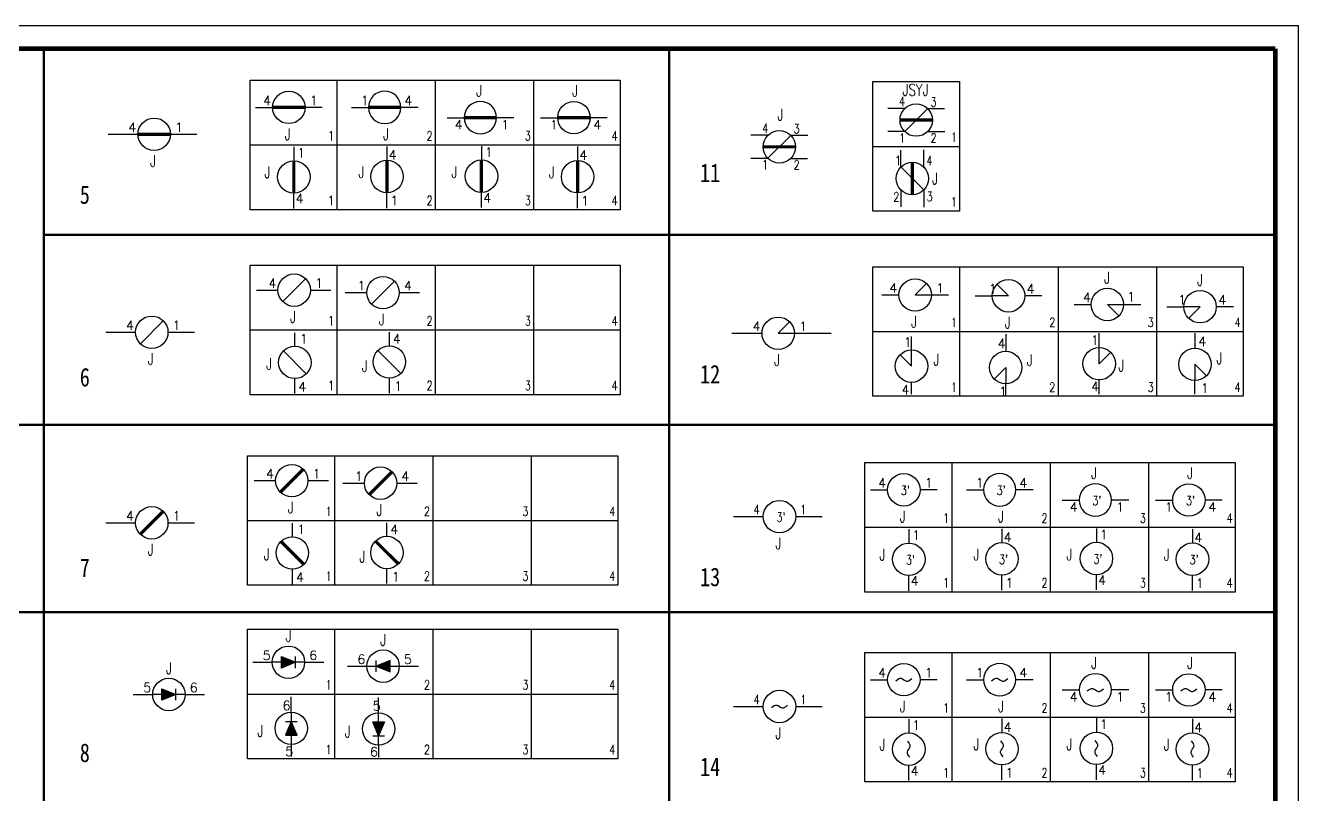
# Model space of a CAD drawing. Extents: x 3230 to 3738, y 3535 to 3831.
# Drawn here: x 3463.1 to 3738, y 3665.5 to 3831.5 of the extents above; entities that cross this region are included whole.
import ezdxf
from ezdxf.enums import TextEntityAlignment as Align

# ---------------------------------------------------------------- set-up
doc = ezdxf.new("R2010")
doc.units = 0
doc.header["$LTSCALE"] = 10
doc.header["$MEASUREMENT"] = 0
doc.layers.get('0').update_dxf_attribs({"linetype": 'CONTINUOUS'})
doc.layers.add('1', color=1, linetype='CONTINUOUS')
doc.styles.get("Standard").update_dxf_attribs({"font": 'txt', "bigfont": 'hz'})
doc.styles.add('宋体', font='SimSun.ttf', dxfattribs={"width": 0.8})

# ---------------------------------------------------------------- blocks, each defined once
blk = doc.blocks.new('A$C1C362DB0')
at = {"color": 3}
blk.add_lwpolyline([(0.4, 4, 0, 0, 0), (0.4, 3, 0.8, 0, 0), (0.4, 0, 0, 0, 0)], format="xyseb", dxfattribs=at)
blk = doc.blocks.new('A$C1F6A1087')
at = {"lineweight": -3}
blk.add_hatch(color=1, dxfattribs=at).paths.add_polyline_path([(6.64, 4.59), (5.39, 7.59), (7.89, 7.59)])
for p, q in [((6.64, 9.59), (6.64, 12.88)), ((6.64, 2.59), (6.64, 0))]:
    blk.add_line(p, q, dxfattribs=at)
at = {"color": 1, "lineweight": 30}
for p, q in [((6.64, 2.59), (6.64, 9.59)), ((6.64, 4.59), (5.39, 7.59)), ((5.39, 7.59), (7.89, 7.59)), ((7.89, 7.59), (6.64, 4.59)), ((5.39, 4.59), (7.89, 4.59))]:
    blk.add_line(p, q, dxfattribs=at)
at = {"lineweight": 30}
blk.add_circle((6.64, 6.09), 3.5, dxfattribs=at)
at = {"color": 7, "lineweight": -3, "xscale": -1}
blk.add_blockref('A$C1C362DB0', (11.5, 0.65), dxfattribs=at)
at = {"lineweight": -3}
for tag, p in [('1', (5.36, 10.07)), ('4', (4.78, 0.18))]:
    blk.add_attdef(tag, p, '', height=2, dxfattribs=at)
at = {"color": 3, "lineweight": -3, "width": 0.75}
blk.add_attdef('J', text='', height=2.5, dxfattribs=at).set_placement((0.63, 5.51), align=Align.MIDDLE)
blk = doc.blocks.new('A$C39F06C95')
at = {"lineweight": -3}
blk.add_hatch(color=1, dxfattribs=at).paths.add_polyline_path([(6.64, 7.59), (5.39, 4.59), (7.89, 4.59)])
for p, q in [((6.64, 9.59), (6.64, 12.88)), ((6.64, 2.59), (6.64, 0))]:
    blk.add_line(p, q, dxfattribs=at)
at = {"color": 1, "lineweight": 30}
for p, q in [((6.64, 9.59), (6.64, 2.59)), ((6.64, 7.59), (5.39, 4.59)), ((5.39, 7.59), (7.89, 7.59)), ((7.89, 4.59), (6.64, 7.59)), ((5.39, 4.59), (7.89, 4.59))]:
    blk.add_line(p, q, dxfattribs=at)
at = {"lineweight": 30}
blk.add_circle((6.64, 6.09), 3.5, dxfattribs=at)
at = {"color": 7, "lineweight": -3, "xscale": -1, "rotation": 180}
blk.add_blockref('A$C1C362DB0', (10.94, 4.42), dxfattribs=at)
at = {"lineweight": -3}
for tag, p in [('4', (4.78, 10.01)), ('1', (5.36, 0.11))]:
    blk.add_attdef(tag, p, '', height=2, dxfattribs=at)
at = {"color": 3, "lineweight": -3, "width": 0.75}
blk.add_attdef('J', text='', height=2.5, dxfattribs=at).set_placement((0.63, 5.51), align=Align.MIDDLE)
blk = doc.blocks.new('A$C71CB712E')
at = {"lineweight": -3}
blk.add_hatch(color=1, dxfattribs=at).paths.add_polyline_path([(6.18, 5.45), (9.18, 4.2), (9.18, 6.7)])
at = {"color": 1, "lineweight": 30}
for p, q in [((9.18, 6.7), (6.18, 5.45)), ((6.18, 4.2), (6.18, 6.7)), ((9.18, 4.2), (9.18, 6.7)), ((4.18, 5.45), (11.18, 5.45)), ((6.18, 5.45), (9.18, 4.2))]:
    blk.add_line(p, q, dxfattribs=at)
at = {"lineweight": -3}
for p, q in [((0, 5.45), (4.18, 5.45)), ((11.18, 5.45), (15.35, 5.45))]:
    blk.add_line(p, q, dxfattribs=at)
at = {"lineweight": 30}
blk.add_circle((7.68, 5.45), 3.5, dxfattribs=at)
at = {"color": 7, "lineweight": -3, "xscale": -1, "rotation": 180}
blk.add_blockref('A$C1C362DB0', (12.18, 4), dxfattribs=at)
at = {"color": 3, "lineweight": -3, "width": 0.75}
blk.add_attdef('J', text='', height=2.5, dxfattribs=at).set_placement((7.7, 11.09), align=Align.MIDDLE)
at = {"lineweight": -3}
for tag, p in [('1', (2.13, 5.95)), ('4', (12.18, 5.95))]:
    blk.add_attdef(tag, p, '', height=2, dxfattribs=at)
blk = doc.blocks.new('A$C1274394D')
at = {"lineweight": -3}
blk.add_hatch(color=1, dxfattribs=at).paths.add_polyline_path([(9.18, 5.45), (6.18, 4.2), (6.18, 6.7)])
at = {"color": 1, "lineweight": 30}
for p, q in [((6.18, 4.2), (6.18, 6.7)), ((6.18, 6.7), (9.18, 5.45)), ((9.18, 4.2), (9.18, 6.7)), ((11.18, 5.45), (4.18, 5.45)), ((9.18, 5.45), (6.18, 4.2))]:
    blk.add_line(p, q, dxfattribs=at)
at = {"lineweight": -3}
for p, q in [((0, 5.45), (4.18, 5.45)), ((11.18, 5.45), (15.35, 5.45))]:
    blk.add_line(p, q, dxfattribs=at)
at = {"lineweight": 30}
blk.add_circle((7.68, 5.45), 3.5, dxfattribs=at)
at = {"color": 7, "lineweight": -3, "xscale": -1, "rotation": 180}
blk.add_blockref('A$C1C362DB0', (12.18, 4), dxfattribs=at)
at = {"color": 3, "lineweight": -3, "width": 0.75}
blk.add_attdef('J', text='', height=2.5, dxfattribs=at).set_placement((7.7, 11.09), align=Align.MIDDLE)
at = {"lineweight": -3}
for tag, p in [('1', (2.13, 5.95)), ('4', (12.18, 5.95))]:
    blk.add_attdef(tag, p, '', height=2, dxfattribs=at)
blk = doc.blocks.new('A$C70444355')
at = {"color": 1, "lineweight": 30}
for q in [(9.56, 9.41), (10.69, 7.04)]:
    blk.add_line((7.19, 7.04), q, dxfattribs=at)
at = {"lineweight": -3}
blk.add_line((0, 7.04), (3.69, 7.04), dxfattribs=at)
at = {"color": 7, "lineweight": -3}
blk.add_line((10.69, 7.04), (14.38, 7.04), dxfattribs=at)
at = {"lineweight": 30}
blk.add_circle((7.19, 7.04), 3.5, dxfattribs=at)
at = {"lineweight": -3}
for tag, p in [('4', (1.64, 7.54)), ('1', (11.69, 7.54))]:
    blk.add_attdef(tag, p, '', height=2, dxfattribs=at)
at = {"color": 3, "lineweight": -3, "width": 0.75}
blk.add_attdef('J', text='', height=2.5, dxfattribs=at).set_placement((6.93, 1.25), align=Align.MIDDLE)
blk = doc.blocks.new('A$C7B975CE1')
at = {"color": 1, "lineweight": 30}
for q in [(4.82, 9.41), (3.69, 7.04)]:
    blk.add_line((7.19, 7.04), q, dxfattribs=at)
at = {"lineweight": -3}
for p, q in [((0, 7.04), (3.69, 7.04)), ((14.38, 7.04), (10.69, 7.04))]:
    blk.add_line(p, q, dxfattribs=at)
at = {"lineweight": 30}
blk.add_circle((7.19, 7.04), 3.5, dxfattribs=at)
at = {"lineweight": -3}
for tag, p in [('1', (2.9, 7.54)), ('4', (11.14, 7.54))]:
    blk.add_attdef(tag, p, '', height=2, dxfattribs=at)
at = {"color": 3, "lineweight": -3, "width": 0.75}
blk.add_attdef('J', text='', height=2.5, dxfattribs=at).set_placement((7.03, 1.25), align=Align.MIDDLE)
blk = doc.blocks.new('A$C7F805620')
at = {"lineweight": -3}
blk.add_line((0, 3.5), (3.69, 3.5), dxfattribs=at)
at = {"color": 1, "lineweight": 30}
for q in [(10.69, 3.5), (9.56, 1.13)]:
    blk.add_line((7.19, 3.5), q, dxfattribs=at)
at = {"color": 7, "lineweight": -3}
blk.add_line((10.69, 3.5), (14.38, 3.5), dxfattribs=at)
at = {"lineweight": 30}
blk.add_circle((7.19, 3.5), 3.5, dxfattribs=at)
at = {"color": 3, "lineweight": -3, "width": 0.75}
blk.add_attdef('J', text='', height=2.5, dxfattribs=at).set_placement((7.1, 9.29), align=Align.MIDDLE)
at = {"lineweight": -3}
for tag, p in [('4', (1.94, 4.03)), ('1', (11.46, 4.17))]:
    blk.add_attdef(tag, p, '', height=2, dxfattribs=at)
blk = doc.blocks.new('A$C20FA75AE')
at = {"lineweight": -3}
for p, q in [((0, 3.5), (3.69, 3.5)), ((14.38, 3.5), (10.69, 3.5))]:
    blk.add_line(p, q, dxfattribs=at)
at = {"color": 1, "lineweight": 30}
for q in [(3.69, 3.5), (4.82, 1.13)]:
    blk.add_line((7.19, 3.5), q, dxfattribs=at)
at = {"lineweight": 30}
blk.add_circle((7.19, 3.5), 3.5, dxfattribs=at)
at = {"color": 3, "lineweight": -3, "width": 0.75}
blk.add_attdef('J', text='', height=2.5, dxfattribs=at).set_placement((7.2, 9.29), align=Align.MIDDLE)
at = {"lineweight": -3}
for tag, p in [('1', (2.44, 4.02)), ('4', (11.14, 4))]:
    blk.add_attdef(tag, p, '', height=2, dxfattribs=at)
blk = doc.blocks.new('A$C33787359')
at = {"color": 7, "lineweight": -3}
blk.add_line((3.5, 9.58), (3.5, 12.46), dxfattribs=at)
at = {"color": 1, "lineweight": 30}
for q in [(1.13, 8.45), (3.5, 9.58)]:
    blk.add_line((3.5, 6.08), q, dxfattribs=at)
at = {"lineweight": -3}
blk.add_line((3.5, 0.06), (3.5, 2.58), dxfattribs=at)
at = {"lineweight": 30}
blk.add_circle((3.5, 6.08), 3.5, dxfattribs=at)
at = {"lineweight": -3}
for tag, p in [('1', (1.81, 10.27)), ('4', (1.34, 0))]:
    blk.add_attdef(tag, p, '', height=2, dxfattribs=at)
at = {"color": 3, "lineweight": -3, "width": 0.75}
blk.add_attdef('J', text='', height=2.5, dxfattribs=at).set_placement((8.22, 6.22), align=Align.MIDDLE)
blk = doc.blocks.new('A$C013003AB')
at = {"lineweight": -3}
for p, q in [((3.5, 13.39), (3.5, 9.7)), ((3.5, 0.22), (3.5, 2.7))]:
    blk.add_line(p, q, dxfattribs=at)
at = {"color": 1, "lineweight": 30}
for q in [(1.13, 3.83), (3.5, 2.7)]:
    blk.add_line((3.5, 6.2), q, dxfattribs=at)
at = {"lineweight": 30}
blk.add_circle((3.5, 6.2), 3.5, dxfattribs=at)
at = {"lineweight": -3}
for tag, p in [('4', (1.78, 10.39)), ('1', (2.07, 0))]:
    blk.add_attdef(tag, p, '', height=2, dxfattribs=at)
at = {"color": 3, "lineweight": -3, "width": 0.75}
blk.add_attdef('J', text='', height=2.5, dxfattribs=at).set_placement((8.05, 6.54), align=Align.MIDDLE)
blk = doc.blocks.new('A$C7AE7511A')
at = {"color": 7, "lineweight": -3}
blk.add_line((3.5, 10.07), (3.5, 13.16), dxfattribs=at)
at = {"color": 1, "lineweight": 30}
for q in [(3.5, 10.07), (5.87, 8.94)]:
    blk.add_line((3.5, 6.57), q, dxfattribs=at)
at = {"lineweight": -3}
blk.add_line((3.5, 0), (3.5, 3.07), dxfattribs=at)
at = {"lineweight": 30}
blk.add_circle((3.5, 6.57), 3.5, dxfattribs=at)
at = {"lineweight": -3}
for tag, p in [('1', (1.72, 10.65)), ('4', (1.77, 0.65))]:
    blk.add_attdef(tag, p, '', height=2, dxfattribs=at)
at = {"color": 3, "lineweight": -3, "width": 0.75}
blk.add_attdef('J', text='', height=2.5, dxfattribs=at).set_placement((8.27, 6.17), align=Align.MIDDLE)
blk = doc.blocks.new('A$C32F85769')
at = {"lineweight": -3}
for p, q in [((3.5, 13.22), (3.5, 9.96)), ((3.5, 0), (3.5, 2.96))]:
    blk.add_line(p, q, dxfattribs=at)
at = {"color": 1, "lineweight": 30}
for q in [(5.87, 4.09), (3.5, 2.96)]:
    blk.add_line((3.5, 6.46), q, dxfattribs=at)
at = {"lineweight": 30}
blk.add_circle((3.5, 6.46), 3.5, dxfattribs=at)
at = {"lineweight": -3}
for tag, p in [('4', (4.22, 10.41)), ('1', (4.75, 0.33))]:
    blk.add_attdef(tag, p, '', height=2, dxfattribs=at)
at = {"color": 3, "lineweight": -3, "width": 0.75}
blk.add_attdef('J', text='', height=2.5, dxfattribs=at).set_placement((8.14, 6.52), align=Align.MIDDLE)
blk = doc.blocks.new('A$C69E449BE')
at = {"lineweight": -3}
for p, q in [((0, 7.04), (3.69, 7.04)), ((14.38, 7.04), (10.69, 7.04))]:
    blk.add_line(p, q, dxfattribs=at)
at = {"lineweight": 30}
blk.add_circle((7.19, 7.04), 3.5, dxfattribs=at)
at = {"lineweight": -3}
for tag, p in [('4', (1.64, 7.54)), ('1', (11.69, 7.54))]:
    blk.add_attdef(tag, p, '', height=2, dxfattribs=at)
at = {"color": 3, "lineweight": -3, "width": 0.75}
blk.add_attdef('ZDJ', text='', height=2.5, dxfattribs=at).set_placement((6.93, 1.25), align=Align.MIDDLE)
blk = doc.blocks.new('A$C65A67B31')
at = {"lineweight": -3}
for p, q in [((5.67, 13.29), (5.67, 10.29)), ((5.67, 0), (5.67, 3.29))]:
    blk.add_line(p, q, dxfattribs=at)
at = {"lineweight": 30}
blk.add_circle((5.67, 6.79), 3.5, dxfattribs=at)
at = {"color": 7, "lineweight": -3}
blk.add_blockref('A$C1C362DB0', (10.71, 4.32), dxfattribs=at)
at = {"lineweight": -3}
for tag, p in [('1', (6.41, 11)), ('4', (6.05, 1.13))]:
    blk.add_attdef(tag, p, '', height=2, dxfattribs=at)
at = {"color": 3, "lineweight": -3, "width": 0.75}
blk.add_attdef('J', text='', height=2.5, dxfattribs=at).set_placement((0.62, 6.53), align=Align.MIDDLE)
blk = doc.blocks.new('A$C46B970D7')
at = {"lineweight": -3}
for p, q in [((5.52, 13.29), (5.52, 10.29)), ((5.52, 0), (5.52, 3.29))]:
    blk.add_line(p, q, dxfattribs=at)
at = {"lineweight": 30}
blk.add_circle((5.52, 6.79), 3.5, dxfattribs=at)
at = {"color": 7, "lineweight": -3}
blk.add_blockref('A$C1C362DB0', (10.57, 4.32), dxfattribs=at)
at = {"lineweight": -3}
for tag, p in [('4', (5.9, 10.46)), ('1', (6.27, 0.59))]:
    blk.add_attdef(tag, p, '', height=2, dxfattribs=at)
at = {"color": 3, "lineweight": -3, "width": 0.75}
blk.add_attdef('J', text='', height=2.5, dxfattribs=at).set_placement((0.62, 6.48), align=Align.MIDDLE)
blk = doc.blocks.new('A$C3E7F57AD')
at = {"lineweight": -3}
for p, q in [((5.82, 13.29), (5.82, 10.29)), ((5.82, 0), (5.82, 3.29))]:
    blk.add_line(p, q, dxfattribs=at)
at = {"lineweight": 30}
blk.add_circle((5.82, 6.79), 3.5, dxfattribs=at)
at = {"color": 7, "lineweight": -3, "xscale": -1, "rotation": 180}
blk.add_blockref('A$C1C362DB0', (10.86, 9.26), dxfattribs=at)
at = {"lineweight": -3}
for tag, p in [('1', (6.56, 11)), ('4', (6.19, 1.13))]:
    blk.add_attdef(tag, p, '', height=2, dxfattribs=at)
at = {"color": 3, "lineweight": -3, "width": 0.75}
blk.add_attdef('J', text='', height=2.5, dxfattribs=at).set_placement((0.62, 6.41), align=Align.MIDDLE)
blk = doc.blocks.new('A$C13266363')
at = {"lineweight": -3}
for p, q in [((5.58, 13.29), (5.58, 10.29)), ((5.58, 0), (5.58, 3.29))]:
    blk.add_line(p, q, dxfattribs=at)
at = {"lineweight": 30}
blk.add_circle((5.58, 6.79), 3.5, dxfattribs=at)
at = {"color": 7, "lineweight": -3, "xscale": -1, "rotation": 180}
blk.add_blockref('A$C1C362DB0', (10.62, 9.26), dxfattribs=at)
at = {"lineweight": -3}
for tag, p in [('4', (5.96, 10.46)), ('1', (6.32, 0.59))]:
    blk.add_attdef(tag, p, '', height=2, dxfattribs=at)
at = {"color": 3, "lineweight": -3, "width": 0.75}
blk.add_attdef('J', text='', height=2.5, dxfattribs=at).set_placement((0.63, 6.47), align=Align.MIDDLE)

msp = doc.modelspace()

# ---------------------------------------------------------------- hatches: boundary and pattern name
at = {"lineweight": -3}
msp.add_hatch(color=1, dxfattribs=at).paths.add_polyline_path([(3495.52, 3687.11), (3492.52, 3685.86), (3492.52, 3688.36)])

# ---------------------------------------------------------------- linework, layer by layer
for p, q in [((3229.9, 3831.45), (3737.96, 3831.45)), ((3737.96, 3535.08), (3737.96, 3831.45)), ((3653, 3813.54), (3649.27, 3813.54)), ((3657.79, 3813.54), (3661.52, 3813.54)), ((3480.92, 3807.98), (3487.34, 3807.98)), ((3494.34, 3807.98), (3500.06, 3807.98)), ((3623.39, 3807.77), (3619.68, 3807.77)), ((3628.27, 3807.77), (3631.98, 3807.77)), ((3652.95, 3808.54), (3649.25, 3808.54)), ((3657.84, 3808.54), (3661.55, 3808.54)), ((3623.43, 3802.77), (3619.7, 3802.77)), ((3628.23, 3802.77), (3631.96, 3802.77)), ((3652.06, 3800.83), (3652.06, 3804.56)), ((3657.06, 3800.88), (3657.06, 3804.59)), ((3652.06, 3796.04), (3652.06, 3792.31)), ((3657.06, 3795.99), (3657.06, 3792.28)), ((3512.94, 3774.35), (3517.58, 3774.35)), ((3524.58, 3774.35), (3528.98, 3774.35)), ((3532.12, 3773.81), (3536.76, 3773.81)), ((3543.76, 3773.81), (3548.16, 3773.81)), ((3480.41, 3765.26), (3486.83, 3765.26)), ((3493.83, 3765.26), (3499.55, 3765.26)), ((3521.22, 3762.25), (3521.22, 3765.16)), ((3541.63, 3762.35), (3541.63, 3765.26)), ((3615.6, 3765.04), (3622.1, 3765.04)), ((3629.1, 3765.04), (3637.02, 3765.04)), ((3541.63, 3752.15), (3541.63, 3755.35)), ((3521.22, 3752.05), (3521.22, 3755.25)), ((3512.42, 3733.24), (3517.06, 3733.24)), ((3524.06, 3733.24), (3528.46, 3733.24)), ((3531.59, 3732.7), (3536.23, 3732.7)), ((3543.23, 3732.7), (3547.63, 3732.7)), ((3615.95, 3725.49), (3622.37, 3725.49)), ((3629.37, 3725.49), (3635.09, 3725.49)), ((3480.41, 3724.15), (3486.83, 3724.15)), ((3493.83, 3724.15), (3499.55, 3724.15)), ((3520.69, 3721.14), (3520.69, 3724.05)), ((3541.1, 3721.24), (3541.1, 3724.15)), ((3520.69, 3710.94), (3520.69, 3714.14)), ((3541.1, 3711.04), (3541.1, 3714.24)), ((3486.34, 3687.11), (3490.52, 3687.11)), ((3497.52, 3687.11), (3501.69, 3687.11)), ((3615.95, 3684.52), (3622.37, 3684.52)), ((3629.37, 3684.52), (3635.09, 3684.52))]:
    msp.add_line(p, q, dxfattribs=at)
at = {"color": 7, "lineweight": -3}
for p, q in [((3530.28, 3819.65), (3530.28, 3791.7)), ((3551.52, 3819.65), (3551.52, 3791.7)), ((3572.76, 3819.65), (3572.76, 3791.7)), ((3664.78, 3819.34), (3664.78, 3791.4)), ((3511.54, 3805.67), (3591.5, 3805.67)), ((3646.04, 3805.37), (3664.78, 3805.37)), ((3530.28, 3779.73), (3530.28, 3751.78)), ((3551.52, 3779.73), (3551.52, 3751.78)), ((3572.76, 3779.73), (3572.76, 3751.78)), ((3664.78, 3779.39), (3664.78, 3751.44)), ((3686.02, 3779.39), (3686.02, 3751.44)), ((3707.26, 3779.39), (3707.26, 3751.44)), ((3511.54, 3765.75), (3591.5, 3765.75)), ((3646.04, 3765.42), (3726, 3765.42)), ((3529.75, 3738.62), (3529.75, 3710.67)), ((3550.99, 3738.62), (3550.99, 3710.67)), ((3572.23, 3738.62), (3572.23, 3710.67)), ((3663.08, 3737.15), (3663.08, 3709.21)), ((3684.32, 3737.15), (3684.32, 3709.21)), ((3705.56, 3737.15), (3705.56, 3709.21)), ((3511.02, 3724.64), (3590.97, 3724.64)), ((3644.34, 3723.18), (3724.3, 3723.18)), ((3529.75, 3701.18), (3529.75, 3673.23)), ((3550.99, 3701.18), (3550.99, 3673.23)), ((3572.23, 3701.18), (3572.23, 3673.23)), ((3663.08, 3696.18), (3663.08, 3668.24)), ((3684.32, 3696.18), (3684.32, 3668.24)), ((3705.56, 3696.18), (3705.56, 3668.24)), ((3511.02, 3687.21), (3590.97, 3687.21)), ((3644.34, 3682.21), (3724.3, 3682.21))]:
    msp.add_line(p, q, dxfattribs=at)
at = {"color": 1, "lineweight": 30}
for p, q in [((3652.93, 3808.57), (3657.88, 3813.52)), ((3623.36, 3802.79), (3628.31, 3807.74)), ((3652.08, 3800.92), (3657.03, 3795.97)), ((3518.61, 3771.88), (3523.56, 3776.83)), ((3537.78, 3771.34), (3542.73, 3776.29)), ((3487.86, 3762.79), (3492.81, 3767.74)), ((3625.6, 3765.04), (3627.96, 3767.41)), ((3625.6, 3765.04), (3629.1, 3765.04)), ((3523.69, 3756.28), (3518.74, 3761.23)), ((3544.1, 3756.38), (3539.15, 3761.33)), ((3518.08, 3730.77), (3523.03, 3735.72)), ((3537.26, 3730.22), (3542.21, 3735.17)), ((3487.86, 3721.68), (3492.81, 3726.63)), ((3523.17, 3715.17), (3518.22, 3720.12)), ((3543.57, 3715.27), (3538.62, 3720.21)), ((3497.52, 3687.11), (3490.52, 3687.11)), ((3492.52, 3688.36), (3495.52, 3687.11)), ((3492.52, 3685.86), (3492.52, 3688.36)), ((3495.52, 3687.11), (3492.52, 3685.86)), ((3495.52, 3685.86), (3495.52, 3688.36))]:
    msp.add_line(p, q, dxfattribs=at)
at = {"color": 7, "lineweight": 30}
for p, q in [((3658.9, 3811.04), (3651.9, 3811.04)), ((3629.34, 3805.26), (3622.34, 3805.26)), ((3654.56, 3794.94), (3654.56, 3801.94))]:
    msp.add_line(p, q, dxfattribs=at)
at = {"color": 7, "lineweight": -3}
for points, const_width in [([(3467, 3826.45), (3467, 3540.08)], 0.5), ([(3602.02, 3826.45), (3602.02, 3581.72)], 0.5), ([(3658.9, 3811.04), (3651.9, 3811.04)], 0.7), ([(3629.34, 3805.26), (3622.34, 3805.26)], 0.7), ([(3654.56, 3794.94), (3654.56, 3801.94)], 0.7), ([(3467, 3786.26), (3732.96, 3786.26)], 0.5), ([(3254.9, 3745.29), (3732.96, 3745.29)], 0.5), ([(3254.9, 3704.87), (3732.96, 3704.87)], 0.5)]:
    msp.add_lwpolyline(points, dxfattribs=dict(at, const_width=const_width))
for points in [[(3511.54, 3819.65), (3591.5, 3819.65), (3591.5, 3791.7), (3511.54, 3791.7)], [(3646.04, 3819.34), (3664.78, 3819.34), (3664.78, 3791.4), (3646.04, 3791.4)], [(3511.54, 3779.73), (3591.5, 3779.73), (3591.5, 3751.78), (3511.54, 3751.78)], [(3646.04, 3779.39), (3726, 3779.39), (3726, 3751.44), (3646.04, 3751.44)], [(3511.02, 3738.62), (3590.97, 3738.62), (3590.97, 3710.67), (3511.02, 3710.67)], [(3644.34, 3737.15), (3724.3, 3737.15), (3724.3, 3709.21), (3644.34, 3709.21)], [(3511.02, 3701.18), (3590.97, 3701.18), (3590.97, 3673.23), (3511.02, 3673.23)], [(3644.34, 3696.18), (3724.3, 3696.18), (3724.3, 3668.24), (3644.34, 3668.24)]]:
    msp.add_lwpolyline(points, close=True, dxfattribs=at)
at = {"color": 1, "lineweight": -3, "const_width": 0.7}
for points in [[(3523.43, 3813.77), (3516.43, 3813.77)], [(3544.13, 3813.77), (3537.13, 3813.77)], [(3564.79, 3811.55), (3557.79, 3811.55)], [(3584.98, 3811.55), (3577.98, 3811.55)], [(3494.34, 3807.98), (3487.34, 3807.98)], [(3521, 3802.27), (3521, 3795.27)], [(3541.13, 3802.37), (3541.13, 3795.37)], [(3561.51, 3802.44), (3561.51, 3795.44)], [(3582.27, 3802.31), (3582.27, 3795.31)], [(3518.08, 3730.77), (3523.03, 3735.72)], [(3537.26, 3730.22), (3542.21, 3735.17)], [(3487.86, 3721.68), (3492.81, 3726.63)], [(3523.17, 3715.17), (3518.22, 3720.12)], [(3543.57, 3715.27), (3538.62, 3720.21)]]:
    msp.add_lwpolyline(points, dxfattribs=at)
at = {"color": 3}
msp.add_lwpolyline([(3649.98, 3813.04, 0, 0, 0), (3649.98, 3812.04, 0.8, 0, 0), (3649.98, 3809.04, 0, 0, 0)], format="xyseb", dxfattribs=at)
at = {"color": 7, "lineweight": 30}
for centre in [(3655.4, 3811.04), (3625.84, 3805.26), (3654.56, 3798.44)]:
    msp.add_circle(centre, 3.5, dxfattribs=at)
at = {"lineweight": 30}
for centre in [(3490.84, 3807.98), (3521.08, 3774.35), (3540.26, 3773.81), (3490.33, 3765.26), (3625.6, 3765.04), (3521.22, 3758.75), (3541.63, 3758.85), (3520.56, 3733.24), (3539.73, 3732.7), (3625.87, 3725.49), (3490.33, 3724.15), (3520.69, 3717.64), (3541.1, 3717.74), (3494.02, 3687.11), (3625.87, 3684.52)]:
    msp.add_circle(centre, 3.5, dxfattribs=at)
at = {"color": 7, "lineweight": 30}
for points in [[(3650.97, 3690.08), (3652.15, 3690.61), (3653.31, 3690), (3654.46, 3690.56)], [(3671.67, 3690.08), (3672.86, 3690.61), (3674.02, 3690), (3675.17, 3690.56)], [(3692.33, 3687.86), (3693.52, 3688.39), (3694.68, 3687.77), (3695.83, 3688.33)], [(3712.52, 3687.86), (3713.71, 3688.39), (3714.87, 3687.77), (3716.02, 3688.33)], [(3624.12, 3684.29), (3625.3, 3684.82), (3626.46, 3684.21), (3627.61, 3684.77)], [(3654.03, 3673.55), (3653.5, 3674.74), (3654.12, 3675.9), (3653.56, 3677.05)], [(3674.15, 3673.65), (3673.62, 3674.83), (3674.24, 3675.99), (3673.68, 3677.14)], [(3694.54, 3673.72), (3694.01, 3674.9), (3694.62, 3676.06), (3694.06, 3677.21)], [(3715.3, 3673.59), (3714.77, 3674.77), (3715.39, 3675.93), (3714.83, 3677.08)]]:
    msp.add_spline(points, degree=3, dxfattribs=at)
at = {"layer": '1', "lineweight": -3, "const_width": 1}
for points in [[(3254.9, 3540.08), (3254.9, 3826.45), (3732.96, 3826.45)], [(3732.96, 3539.59), (3732.96, 3826.45)]]:
    msp.add_lwpolyline(points, dxfattribs=at)

# ---------------------------------------------------------------- block references
at = {"color": 7, "lineweight": -3}
ref = msp.add_blockref('A$C69E449BE', (3554.1, 3818.6), dxfattribs=dict(at, xscale=-1, rotation=180))
ref.add_attrib('ZDJ', 'J', dxfattribs={"color": 3, "lineweight": -3, "height": 2.5, "width": 0.75}).set_placement((3561.03, 3817.35), align=Align.MIDDLE)
ref.add_attrib('4', '4', (3555.74, 3809.05), dxfattribs={"lineweight": -3, "height": 2})
ref.add_attrib('1', '1', (3565.79, 3809.05), dxfattribs={"lineweight": -3, "height": 2})
ref = msp.add_blockref('A$C69E449BE', (3588.67, 3818.6), dxfattribs=dict(at, rotation=180))
ref.add_attrib('ZDJ', 'J', dxfattribs={"color": 3, "lineweight": -3, "height": 2.5, "width": 0.75}).set_placement((3581.74, 3817.35), align=Align.MIDDLE)
ref.add_attrib('4', '4', (3585.7, 3809.05), dxfattribs={"lineweight": -3, "height": 2})
ref.add_attrib('1', '1', (3576.31, 3809.05), dxfattribs={"lineweight": -3, "height": 2})
for p in [(3512.74, 3806.73), (3645.54, 3724.23), (3645.54, 3683.26)]:
    msp.add_blockref('A$C69E449BE', p, dxfattribs=at).add_auto_attribs({'ZDJ': 'J', '4': '4', '1': '1'})
ref = msp.add_blockref('A$C69E449BE', (3547.82, 3806.73), dxfattribs=dict(at, xscale=-1))
ref.add_attrib('ZDJ', 'J', dxfattribs={"color": 3, "lineweight": -3, "height": 2.5, "width": 0.75}).set_placement((3540.89, 3807.98), align=Align.MIDDLE)
ref.add_attrib('4', '4', (3544.84, 3814.27), dxfattribs={"lineweight": -3, "height": 2})
ref.add_attrib('1', '1', (3535.46, 3814.27), dxfattribs={"lineweight": -3, "height": 2})
at = {"color": 7, "lineweight": -3, "xscale": -1, "rotation": 180}
for p in [(3566.33, 3817.2), (3586.52, 3817.2), (3659.42, 3771.66), (3679.59, 3771.48), (3700.94, 3770.45), (3720.95, 3769.97), (3629.85, 3763.39), (3689.47, 3760.51), (3710.14, 3760.37), (3648.94, 3759.97), (3669.29, 3759.68), (3699.13, 3734.71), (3719.32, 3734.71), (3719.32, 3693.74), (3498.51, 3685.66)]:
    msp.add_blockref('A$C1C362DB0', p, dxfattribs=at)
at = {"color": 7, "lineweight": -3}
for p in [(3524.97, 3808.12), (3545.67, 3808.12), (3620.34, 3803.23), (3496.49, 3802.86), (3649.32, 3796.26), (3657.77, 3725.63), (3678.47, 3725.63), (3631.52, 3720.37), (3657.77, 3684.66), (3678.47, 3684.66), (3631.52, 3679.4)]:
    msp.add_blockref('A$C1C362DB0', p, dxfattribs=at)
at = {"color": 3, "lineweight": -3}
ref = msp.add_blockref('A$C65A67B31', (3515.33, 3791.98), dxfattribs=at)
ref.add_attrib('1', '1', (3521.75, 3802.98), dxfattribs={"lineweight": -3, "height": 2})
ref.add_attrib('4', '4', (3521.38, 3793.11), dxfattribs={"lineweight": -3, "height": 2})
ref.add_attrib('J', 'J', dxfattribs={"color": 3, "lineweight": -3, "height": 2.5, "width": 0.75}).set_placement((3515.96, 3798.51), align=Align.RIGHT)
ref = msp.add_blockref('A$C46B970D7', (3535.6, 3792.07), dxfattribs=at)
ref.add_attrib('J', 'J', dxfattribs={"color": 3, "lineweight": -3, "height": 2.5, "width": 0.75}).set_placement((3536.23, 3798.55), align=Align.RIGHT)
ref.add_attrib('4', '4', (3541.5, 3802.53), dxfattribs={"lineweight": -3, "height": 2})
ref.add_attrib('1', '1', (3541.87, 3792.66), dxfattribs={"lineweight": -3, "height": 2})
ref = msp.add_blockref('A$C3E7F57AD', (3555.7, 3792.15), dxfattribs=at)
ref.add_attrib('J', 'J', dxfattribs={"color": 3, "lineweight": -3, "height": 2.5, "width": 0.75}).set_placement((3556.32, 3798.55), align=Align.RIGHT)
ref.add_attrib('4', '4', (3561.89, 3793.27), dxfattribs={"lineweight": -3, "height": 2})
ref.add_attrib('1', '1', (3562.26, 3803.14), dxfattribs={"lineweight": -3, "height": 2})
ref = msp.add_blockref('A$C13266363', (3576.69, 3792.02), dxfattribs=at)
ref.add_attrib('1', '1', (3583.01, 3792.6), dxfattribs={"lineweight": -3, "height": 2})
ref.add_attrib('4', '4', (3582.65, 3802.48), dxfattribs={"lineweight": -3, "height": 2})
ref.add_attrib('J', 'J', dxfattribs={"color": 3, "lineweight": -3, "height": 2.5, "width": 0.75}).set_placement((3577.32, 3798.49), align=Align.RIGHT)
for name, p, values in [('A$C7F805620', (3689.49, 3767.74), {'4': '4', '1': '1', 'J': 'J'}), ('A$C20FA75AE', (3709.51, 3767.26), {'4': '4', '1': '1', 'J': 'J'}), ('A$C70444355', (3647.98, 3766.27), {'J': 'J', '4': '4', '1': '1'}), ('A$C7B975CE1', (3668.14, 3766.09), {'J': 'J', '4': '4', '1': '1'}), ('A$C7AE7511A', (3691.41, 3751.9), {'J': 'J', '1': '1', '4': '4'}), ('A$C1274394D', (3512.16, 3688.61), {'J': 'J', '4': '6', '1': '5'}), ('A$C71CB712E', (3532.6, 3687.76), {'1': '6', '4': '5', 'J': 'J'})]:
    msp.add_blockref(name, p, dxfattribs=at).add_auto_attribs(values)
ref = msp.add_blockref('A$C33787359', (3650.88, 3751.86), dxfattribs=at)
ref.add_attrib('1', '1', (3652.69, 3762.13), dxfattribs={"lineweight": -3, "height": 2})
ref.add_attrib('4', '4', (3652.22, 3751.86), dxfattribs={"lineweight": -3, "height": 2})
ref.add_attrib('J', 'J', (3659.1, 3758.08), dxfattribs={"color": 3, "lineweight": -3, "height": 2.5, "width": 0.75})
ref = msp.add_blockref('A$C013003AB', (3671.23, 3751.45), dxfattribs=at)
ref.add_attrib('J', 'J', (3679.28, 3757.99), dxfattribs={"color": 3, "lineweight": -3, "height": 2.5, "width": 0.75})
ref.add_attrib('4', '4', (3673.01, 3761.83), dxfattribs={"lineweight": -3, "height": 2})
ref.add_attrib('1', '1', (3673.3, 3751.45), dxfattribs={"lineweight": -3, "height": 2})
ref = msp.add_blockref('A$C32F85769', (3712.08, 3751.88), dxfattribs=at)
ref.add_attrib('J', 'J', (3720.22, 3758.4), dxfattribs={"color": 3, "lineweight": -3, "height": 2.5, "width": 0.75})
ref.add_attrib('1', '1', (3716.84, 3752.21), dxfattribs={"lineweight": -3, "height": 2})
ref.add_attrib('4', '4', (3716.3, 3762.29), dxfattribs={"lineweight": -3, "height": 2})
at = {"color": 7, "lineweight": -3}
ref = msp.add_blockref('A$C69E449BE', (3686.9, 3736.1), dxfattribs=dict(at, xscale=-1, rotation=180))
ref.add_attrib('ZDJ', 'J', dxfattribs={"color": 3, "lineweight": -3, "height": 2.5, "width": 0.75}).set_placement((3693.83, 3734.85), align=Align.MIDDLE)
ref.add_attrib('4', '4', (3688.54, 3726.56), dxfattribs={"lineweight": -3, "height": 2})
ref.add_attrib('1', '1', (3698.59, 3726.56), dxfattribs={"lineweight": -3, "height": 2})
ref = msp.add_blockref('A$C69E449BE', (3721.47, 3736.1), dxfattribs=dict(at, rotation=180))
ref.add_attrib('ZDJ', 'J', dxfattribs={"color": 3, "lineweight": -3, "height": 2.5, "width": 0.75}).set_placement((3714.54, 3734.85), align=Align.MIDDLE)
ref.add_attrib('4', '4', (3718.5, 3726.56), dxfattribs={"lineweight": -3, "height": 2})
ref.add_attrib('1', '1', (3709.11, 3726.56), dxfattribs={"lineweight": -3, "height": 2})
ref = msp.add_blockref('A$C69E449BE', (3680.62, 3724.23), dxfattribs=dict(at, xscale=-1))
ref.add_attrib('ZDJ', 'J', dxfattribs={"color": 3, "lineweight": -3, "height": 2.5, "width": 0.75}).set_placement((3673.69, 3725.48), align=Align.MIDDLE)
ref.add_attrib('4', '4', (3677.64, 3731.78), dxfattribs={"lineweight": -3, "height": 2})
ref.add_attrib('1', '1', (3668.26, 3731.78), dxfattribs={"lineweight": -3, "height": 2})
at = {"color": 3, "lineweight": -3}
ref = msp.add_blockref('A$C65A67B31', (3648.13, 3709.49), dxfattribs=at)
ref.add_attrib('1', '1', (3654.55, 3720.48), dxfattribs={"lineweight": -3, "height": 2})
ref.add_attrib('4', '4', (3654.18, 3710.61), dxfattribs={"lineweight": -3, "height": 2})
ref.add_attrib('J', 'J', dxfattribs={"color": 3, "lineweight": -3, "height": 2.5, "width": 0.75}).set_placement((3648.76, 3716.02), align=Align.RIGHT)
ref = msp.add_blockref('A$C46B970D7', (3668.4, 3709.58), dxfattribs=at)
ref.add_attrib('J', 'J', dxfattribs={"color": 3, "lineweight": -3, "height": 2.5, "width": 0.75}).set_placement((3669.03, 3716.06), align=Align.RIGHT)
ref.add_attrib('4', '4', (3674.3, 3720.04), dxfattribs={"lineweight": -3, "height": 2})
ref.add_attrib('1', '1', (3674.67, 3710.17), dxfattribs={"lineweight": -3, "height": 2})
ref = msp.add_blockref('A$C3E7F57AD', (3688.5, 3709.65), dxfattribs=at)
ref.add_attrib('J', 'J', dxfattribs={"color": 3, "lineweight": -3, "height": 2.5, "width": 0.75}).set_placement((3689.12, 3716.06), align=Align.RIGHT)
ref.add_attrib('4', '4', (3694.69, 3710.78), dxfattribs={"lineweight": -3, "height": 2})
ref.add_attrib('1', '1', (3695.06, 3720.65), dxfattribs={"lineweight": -3, "height": 2})
ref = msp.add_blockref('A$C13266363', (3709.49, 3709.52), dxfattribs=at)
ref.add_attrib('1', '1', (3715.81, 3710.11), dxfattribs={"lineweight": -3, "height": 2})
ref.add_attrib('4', '4', (3715.45, 3719.98), dxfattribs={"lineweight": -3, "height": 2})
ref.add_attrib('J', 'J', dxfattribs={"color": 3, "lineweight": -3, "height": 2.5, "width": 0.75}).set_placement((3710.12, 3716), align=Align.RIGHT)
at = {"color": 7, "lineweight": -3}
ref = msp.add_blockref('A$C69E449BE', (3686.9, 3695.13), dxfattribs=dict(at, xscale=-1, rotation=180))
ref.add_attrib('ZDJ', 'J', dxfattribs={"color": 3, "lineweight": -3, "height": 2.5, "width": 0.75}).set_placement((3693.83, 3693.88), align=Align.MIDDLE)
ref.add_attrib('4', '4', (3688.54, 3685.59), dxfattribs={"lineweight": -3, "height": 2})
ref.add_attrib('1', '1', (3698.59, 3685.59), dxfattribs={"lineweight": -3, "height": 2})
ref = msp.add_blockref('A$C69E449BE', (3721.47, 3695.13), dxfattribs=dict(at, rotation=180))
ref.add_attrib('ZDJ', 'J', dxfattribs={"color": 3, "lineweight": -3, "height": 2.5, "width": 0.75}).set_placement((3714.54, 3693.88), align=Align.MIDDLE)
ref.add_attrib('4', '4', (3718.5, 3685.59), dxfattribs={"lineweight": -3, "height": 2})
ref.add_attrib('1', '1', (3709.11, 3685.59), dxfattribs={"lineweight": -3, "height": 2})
ref = msp.add_blockref('A$C69E449BE', (3680.62, 3683.26), dxfattribs=dict(at, xscale=-1))
ref.add_attrib('ZDJ', 'J', dxfattribs={"color": 3, "lineweight": -3, "height": 2.5, "width": 0.75}).set_placement((3673.69, 3684.51), align=Align.MIDDLE)
ref.add_attrib('4', '4', (3677.64, 3690.81), dxfattribs={"lineweight": -3, "height": 2})
ref.add_attrib('1', '1', (3668.26, 3690.81), dxfattribs={"lineweight": -3, "height": 2})
at = {"color": 3, "lineweight": -3}
ref = msp.add_blockref('A$C39F06C95', (3513.8, 3673.72), dxfattribs=at)
ref.add_attrib('J', 'J', dxfattribs={"color": 3, "lineweight": -3, "height": 2.5, "width": 0.75}).set_placement((3514.42, 3679.23), align=Align.MIDDLE_RIGHT)
ref.add_attrib('1', '5', (3519.16, 3673.83), dxfattribs={"lineweight": -3, "height": 2})
ref.add_attrib('4', '6', (3518.58, 3683.73), dxfattribs={"lineweight": -3, "height": 2})
ref = msp.add_blockref('A$C1F6A1087', (3532.67, 3673.58), dxfattribs=at)
ref.add_attrib('J', 'J', dxfattribs={"color": 3, "lineweight": -3, "height": 2.5, "width": 0.75}).set_placement((3533.29, 3679.09), align=Align.MIDDLE_RIGHT)
ref.add_attrib('1', '5', (3538.03, 3683.66), dxfattribs={"lineweight": -3, "height": 2})
ref.add_attrib('4', '6', (3537.45, 3673.76), dxfattribs={"lineweight": -3, "height": 2})
ref = msp.add_blockref('A$C65A67B31', (3648.13, 3668.52), dxfattribs=at)
ref.add_attrib('1', '1', (3654.55, 3679.51), dxfattribs={"lineweight": -3, "height": 2})
ref.add_attrib('4', '4', (3654.18, 3669.64), dxfattribs={"lineweight": -3, "height": 2})
ref.add_attrib('J', 'J', dxfattribs={"color": 3, "lineweight": -3, "height": 2.5, "width": 0.75}).set_placement((3648.76, 3675.05), align=Align.RIGHT)
ref = msp.add_blockref('A$C46B970D7', (3668.4, 3668.61), dxfattribs=at)
ref.add_attrib('J', 'J', dxfattribs={"color": 3, "lineweight": -3, "height": 2.5, "width": 0.75}).set_placement((3669.03, 3675.09), align=Align.RIGHT)
ref.add_attrib('4', '4', (3674.3, 3679.07), dxfattribs={"lineweight": -3, "height": 2})
ref.add_attrib('1', '1', (3674.67, 3669.2), dxfattribs={"lineweight": -3, "height": 2})
ref = msp.add_blockref('A$C3E7F57AD', (3688.5, 3668.68), dxfattribs=at)
ref.add_attrib('J', 'J', dxfattribs={"color": 3, "lineweight": -3, "height": 2.5, "width": 0.75}).set_placement((3689.12, 3675.09), align=Align.RIGHT)
ref.add_attrib('4', '4', (3694.69, 3669.81), dxfattribs={"lineweight": -3, "height": 2})
ref.add_attrib('1', '1', (3695.06, 3679.68), dxfattribs={"lineweight": -3, "height": 2})
ref = msp.add_blockref('A$C13266363', (3709.49, 3668.55), dxfattribs=at)
ref.add_attrib('1', '1', (3715.81, 3669.14), dxfattribs={"lineweight": -3, "height": 2})
ref.add_attrib('4', '4', (3715.45, 3679.01), dxfattribs={"lineweight": -3, "height": 2})
ref.add_attrib('J', 'J', dxfattribs={"color": 3, "lineweight": -3, "height": 2.5, "width": 0.75}).set_placement((3710.12, 3675.03), align=Align.RIGHT)

# ---------------------------------------------------------------- texts
at = {"color": 1, "lineweight": -3, "style": '宋体', "width": 0.8}
for s, p in [('11', (3610.9, 3797.65)), ('5', (3475.87, 3792.96)), ('12', (3610.9, 3754.22)), ('6', (3475.87, 3753.57)), ('7', (3475.87, 3712.46)), ('13', (3610.9, 3710.47)), ('8', (3475.87, 3672.54)), ('14', (3610.9, 3669.5))]:
    msp.add_text(s, height=4, dxfattribs=at).set_placement(p, align=Align.CENTER)
at = {"color": 3, "lineweight": -3, "width": 0.75}
for tag, p in [('JSYJ', (3655.26, 3816.3)), ('J', (3626.06, 3810.98)), ('J', (3659.44, 3797.16))]:
    msp.add_attdef(tag, text='', height=2.5, dxfattribs=at).set_placement(p, align=Align.CENTER)
at = {"lineweight": -3, "width": 0.75}
for tag, p in [('4', (3651.7, 3814.06)), ('3', (3658.5, 3813.93)), ('4', (3622.13, 3808.28)), ('3', (3628.94, 3808.16)), ('1', (3651.7, 3806.17)), ('2', (3658.5, 3806.17)), ('1', (3622.13, 3800.39)), ('2', (3628.94, 3800.39)), ('1', (3650.85, 3801.31)), ('4', (3657.61, 3801.32)), ('2', (3650.48, 3793.49)), ('3', (3657.66, 3793.55)), ('4', (3620.32, 3725.99)), ('1', (3630.37, 3725.99)), ('4', (3620.32, 3685.02)), ('1', (3630.37, 3685.02))]:
    msp.add_attdef(tag, p, '', height=2, dxfattribs=at)
at = {"lineweight": -3}
for tag, p in [('4', (3485.29, 3808.48)), ('1', (3495.34, 3808.48)), ('4', (3515.53, 3774.85)), ('1', (3525.58, 3774.85)), ('1', (3534.71, 3774.31)), ('4', (3544.76, 3774.31)), ('4', (3484.78, 3765.76)), ('1', (3494.83, 3765.76)), ('4', (3620.05, 3765.54)), ('1', (3630.1, 3765.54)), ('1', (3522.27, 3762.85)), ('4', (3542.38, 3762.84)), ('4', (3521.97, 3752.51)), ('1', (3542.67, 3752.63)), ('4', (3515, 3733.74)), ('1', (3525.06, 3733.74)), ('1', (3534.18, 3733.2)), ('4', (3544.23, 3733.2)), ('4', (3484.78, 3724.65)), ('1', (3494.83, 3724.65)), ('1', (3521.74, 3721.74)), ('4', (3541.85, 3721.72)), ('4', (3521.45, 3711.4)), ('1', (3542.15, 3711.51)), ('5', (3488.47, 3687.61)), ('6', (3498.52, 3687.61))]:
    msp.add_attdef(tag, p, '', height=2, dxfattribs=at)
at = {"color": 1, "lineweight": -3, "width": 0.75}
for tag, p in [('1', (3528.42, 3806.65)), ('2', (3549.66, 3806.65)), ('3', (3570.9, 3806.65)), ('4', (3589.64, 3806.65)), ('1', (3662.92, 3806.35)), ('1', (3528.42, 3792.68)), ('2', (3549.66, 3792.68)), ('3', (3570.9, 3792.68)), ('4', (3589.64, 3792.68)), ('1', (3662.92, 3792.38)), ('1', (3528.42, 3766.73)), ('2', (3549.66, 3766.73)), ('3', (3570.9, 3766.73)), ('4', (3589.64, 3766.73)), ('1', (3662.92, 3766.4)), ('2', (3684.16, 3766.4)), ('3', (3705.4, 3766.4)), ('4', (3724.14, 3766.4)), ('1', (3528.42, 3752.76)), ('2', (3549.66, 3752.76)), ('3', (3570.9, 3752.76)), ('4', (3589.64, 3752.76)), ('1', (3662.92, 3752.42)), ('2', (3684.16, 3752.42)), ('3', (3705.4, 3752.42)), ('4', (3724.14, 3752.42)), ('1', (3527.89, 3725.62)), ('2', (3549.13, 3725.62)), ('3', (3570.38, 3725.62)), ('4', (3589.11, 3725.62)), ('1', (3661.22, 3724.16)), ('2', (3682.46, 3724.16)), ('3', (3703.7, 3724.16)), ('4', (3722.44, 3724.16)), ('1', (3527.89, 3711.65)), ('2', (3549.13, 3711.65)), ('3', (3570.38, 3711.65)), ('4', (3589.11, 3711.65)), ('1', (3661.22, 3710.19)), ('2', (3682.46, 3710.19)), ('3', (3703.7, 3710.19)), ('4', (3722.44, 3710.19)), ('1', (3527.89, 3688.19)), ('2', (3549.13, 3688.19)), ('3', (3570.38, 3688.19)), ('4', (3589.11, 3688.19)), ('1', (3661.22, 3683.19)), ('2', (3682.46, 3683.19)), ('3', (3703.7, 3683.19)), ('4', (3722.44, 3683.19)), ('1', (3527.89, 3674.21)), ('2', (3549.13, 3674.21)), ('3', (3570.38, 3674.21)), ('4', (3589.11, 3674.21)), ('1', (3661.22, 3669.22)), ('2', (3682.46, 3669.22)), ('3', (3703.7, 3669.22)), ('4', (3722.44, 3669.22))]:
    msp.add_attdef(tag, p, '', height=2, dxfattribs=at)
at = {"color": 3, "lineweight": -3, "width": 0.75}
for tag, height, p in [('J', 2.5, (3490.59, 3802.19)), ('J', 2.5, (3520.82, 3768.56)), ('J', 2.5, (3540, 3768.02)), ('J', 2.5, (3490.08, 3759.47)), ('J', 2.5, (3515.67, 3758.45)), ('J', 2.5, (3536.33, 3757.95)), ('J', 2.5, (3625.34, 3759.25)), ("3'", 2, (3653.06, 3731.15)), ("3'", 2, (3673.76, 3731.15)), ('J', 2.5, (3520.3, 3727.45)), ('J', 2.5, (3539.47, 3726.91)), ("3'", 2, (3694.42, 3728.93)), ("3'", 2, (3714.61, 3728.93)), ("3'", 2, (3626.21, 3725.36)), ('J', 2.5, (3490.08, 3718.36)), ('J', 2.5, (3625.61, 3719.69)), ('J', 2.5, (3515.14, 3717.34)), ('J', 2.5, (3535.8, 3716.84)), ("3'", 2, (3654.14, 3716.15)), ("3'", 2, (3674.26, 3716.24)), ("3'", 2, (3694.65, 3716.32)), ("3'", 2, (3715.41, 3716.19)), ('J', 2.5, (3494.03, 3692.75)), ('J', 2.5, (3625.61, 3678.72))]:
    msp.add_attdef(tag, text='', height=height, dxfattribs=at).set_placement(p, align=Align.MIDDLE)

doc.saveas('drawing.dxf')
